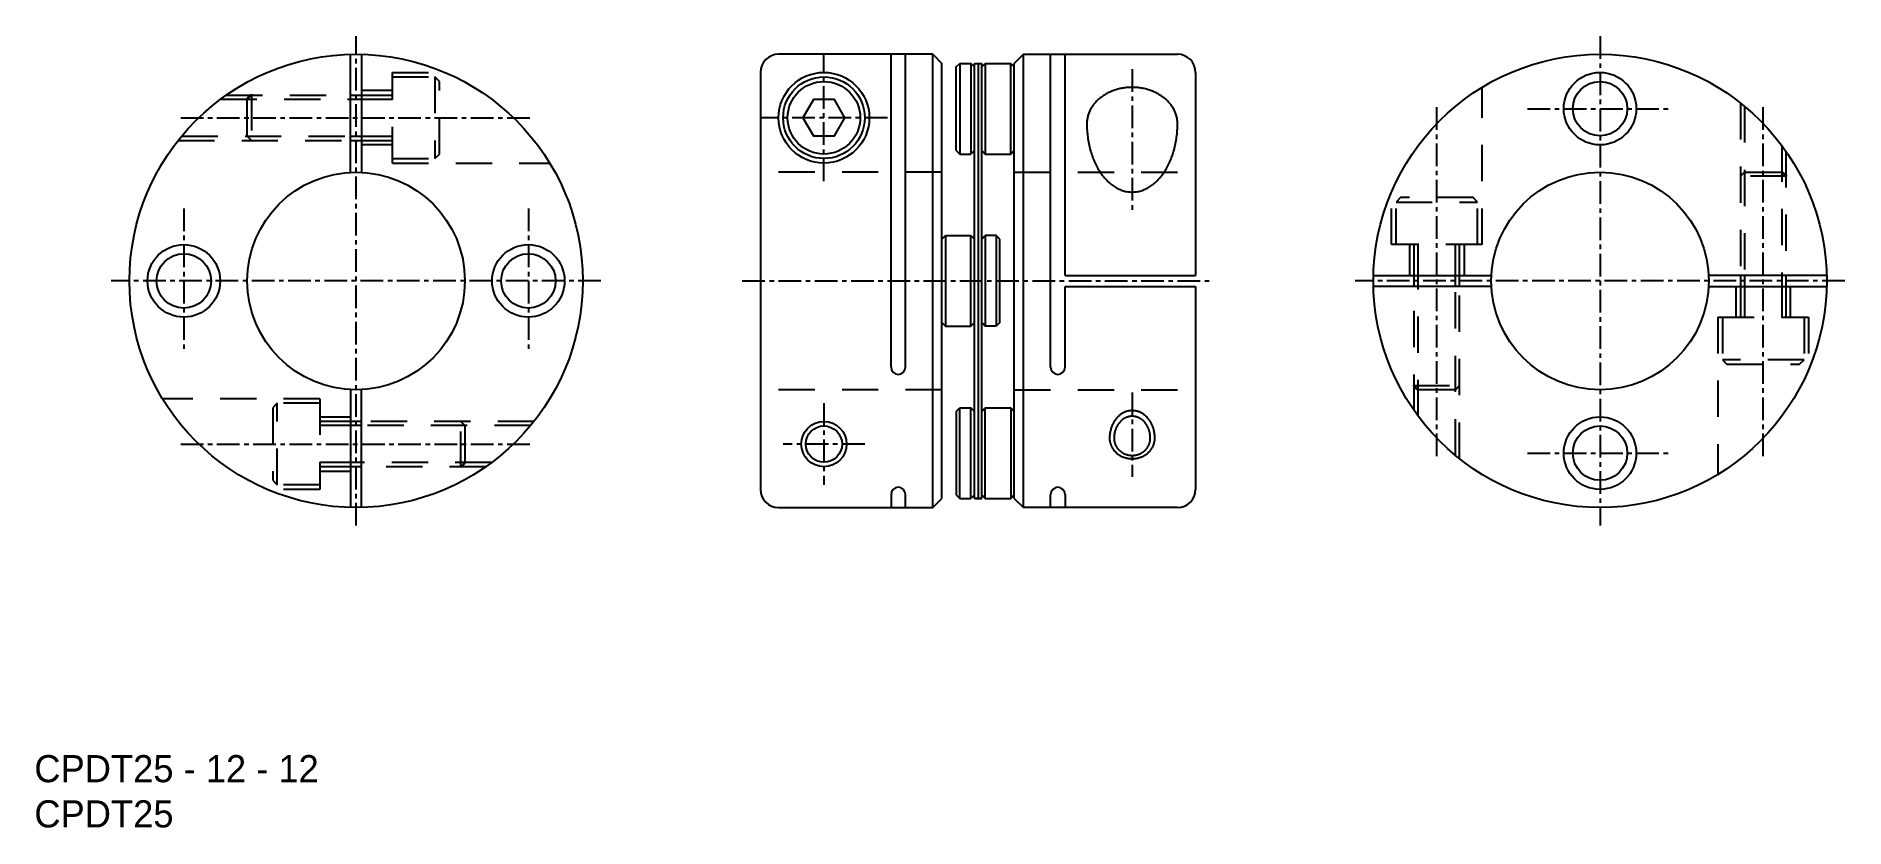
# Model space of a CAD drawing. Extents: x 122.1 to 221.9, y 82.8 to 126.4.
import ezdxf

# ---------------------------------------------------------------- set-up
doc = ezdxf.new("R2010")
doc.units = 0
doc.linetypes.add('CENTER', pattern=[2, 1.25, -0.25, 0.25, -0.25])
doc.linetypes.add('DASHED', pattern=[3.5, 2, -1.5])
doc.layers.get('0').update_dxf_attribs({"linetype": 'CONTINUOUS'})
doc.layers.add('CENTER', color=1, linetype='CENTER')

msp = doc.modelspace()

# ---------------------------------------------------------------- linework, layer by layer
for p, q in [((139.46, 118.926), (139.46, 125.43)), ((140.06, 125.43), (140.06, 118.926)), ((171.56, 125.433), (163.06, 125.433)), ((169.26, 108.177), (169.26, 125.433)), ((170.06, 108.177), (170.06, 125.433)), ((171.56, 100.433), (171.56, 125.433)), ((171.56, 125.433), (172.06, 124.933)), ((172.06, 100.933), (172.06, 124.933)), ((172.86, 124.733), (173.06, 124.933)), ((172.86, 120.133), (172.86, 124.733)), ((173.06, 124.933), (173.06, 119.933)), ((173.06, 124.933), (173.66, 124.933)), ((173.66, 124.933), (173.66, 119.933)), ((173.86, 124.733), (173.66, 124.933)), ((173.86, 100.933), (173.86, 124.933)), ((173.86, 124.933), (174.26, 124.933)), ((174.06, 124.933), (174.06, 100.933)), ((174.26, 100.933), (174.26, 124.933)), ((174.26, 124.733), (174.46, 124.933)), ((174.46, 124.933), (174.46, 119.933)), ((174.46, 124.933), (175.86, 124.933)), ((175.86, 119.933), (175.86, 124.933)), ((175.86, 124.933), (176.06, 124.733)), ((176.56, 125.433), (176.06, 124.933)), ((176.06, 100.933), (176.06, 124.933)), ((176.56, 125.433), (185.06, 125.433)), ((176.56, 100.433), (176.56, 125.433)), ((178.06, 108.177), (178.06, 125.433)), ((178.86, 113.233), (178.86, 125.433)), ((162.06, 124.433), (162.06, 101.433)), ((186.06, 124.433), (186.06, 113.233)), ((139.46, 123.183), (140.06, 123.183)), ((139.46, 120.683), (140.06, 120.683)), ((172.86, 120.133), (173.06, 119.933)), ((173.06, 119.933), (173.66, 119.933)), ((173.86, 120.133), (173.66, 119.933)), ((174.26, 120.133), (174.46, 119.933)), ((174.46, 119.933), (175.86, 119.933)), ((175.86, 119.933), (176.06, 120.133)), ((172.06, 115.233), (172.26, 115.433)), ((172.26, 115.433), (172.26, 110.433)), ((172.26, 115.433), (173.66, 115.433)), ((173.66, 110.433), (173.66, 115.433)), ((173.66, 115.433), (173.86, 115.233)), ((174.26, 115.233), (174.46, 115.433)), ((174.46, 115.433), (174.46, 110.433)), ((175.06, 115.433), (174.46, 115.433)), ((175.06, 115.433), (175.06, 110.433)), ((175.26, 115.233), (175.06, 115.433)), ((175.26, 110.633), (175.26, 115.233)), ((178.86, 113.233), (186.06, 113.233)), ((195.864, 113.233), (202.368, 113.233)), ((198.11, 112.633), (198.11, 113.233)), ((200.61, 112.633), (200.61, 113.233)), ((220.857, 113.233), (214.353, 113.233)), ((216.11, 113.233), (216.11, 112.633)), ((218.61, 113.233), (218.61, 112.633)), ((178.86, 112.633), (186.06, 112.633)), ((178.86, 108.177), (178.86, 112.633)), ((186.06, 112.633), (186.06, 101.433)), ((202.368, 112.633), (195.864, 112.633)), ((214.353, 112.633), (220.857, 112.633)), ((172.06, 110.633), (172.26, 110.433)), ((172.26, 110.433), (173.66, 110.433)), ((173.66, 110.433), (173.86, 110.633)), ((174.26, 110.633), (174.46, 110.433)), ((175.06, 110.433), (174.46, 110.433)), ((175.26, 110.633), (175.06, 110.433)), ((139.46, 106.941), (139.46, 100.437)), ((140.06, 100.437), (140.06, 106.941)), ((172.86, 105.733), (173.06, 105.933)), ((172.86, 105.733), (172.86, 101.133)), ((173.06, 100.933), (173.06, 105.933)), ((173.06, 105.933), (173.66, 105.933)), ((173.66, 100.933), (173.66, 105.933)), ((173.86, 105.733), (173.66, 105.933)), ((174.26, 105.733), (174.46, 105.933)), ((174.46, 100.933), (174.46, 105.933)), ((174.46, 105.933), (175.86, 105.933)), ((175.86, 105.933), (175.86, 100.933)), ((175.86, 105.933), (176.06, 105.733)), ((140.06, 105.183), (139.46, 105.183)), ((140.06, 102.683), (139.46, 102.683)), ((169.26, 101.146), (169.26, 100.433)), ((170.06, 100.433), (170.06, 101.146)), ((171.56, 100.433), (172.06, 100.933)), ((172.86, 101.133), (173.06, 100.933)), ((173.06, 100.933), (173.66, 100.933)), ((173.86, 101.133), (173.66, 100.933)), ((174.26, 100.933), (173.86, 100.933)), ((173.86, 100.933), (174.26, 100.933)), ((174.26, 101.133), (174.46, 100.933)), ((174.46, 100.933), (175.86, 100.933)), ((175.86, 100.933), (176.06, 101.133)), ((176.06, 100.933), (176.56, 100.433)), ((178.06, 100.433), (178.06, 101.146)), ((178.86, 101.146), (178.86, 100.433)), ((163.06, 100.433), (171.56, 100.433)), ((185.06, 100.433), (176.56, 100.433))]:
    msp.add_line(p, q)
at = {"color": 3, "linetype": 'DASHED'}
for p, q in [((141.76, 119.433), (141.76, 124.433)), ((141.76, 124.433), (144.659, 124.433)), ((141.76, 124.183), (144.11, 124.183)), ((144.11, 124.183), (144.11, 119.683)), ((144.36, 123.933), (144.11, 124.183)), ((144.36, 119.933), (144.36, 123.933)), ((132.294, 122.958), (139.46, 122.958)), ((132.606, 123.183), (139.46, 123.183)), ((133.76, 123.008), (133.985, 123.233)), ((133.76, 122.958), (133.985, 123.183)), ((133.76, 120.908), (133.76, 123.008)), ((133.985, 123.233), (133.985, 120.683)), ((141.76, 123.433), (140.06, 123.433)), ((140.06, 123.183), (141.76, 123.183)), ((140.06, 122.958), (141.76, 122.958)), ((201.86, 114.933), (201.86, 123.61)), ((216.11, 122.741), (216.11, 113.233)), ((216.335, 122.559), (216.335, 113.233)), ((130.135, 120.908), (139.46, 120.908)), ((133.76, 120.908), (133.985, 120.683)), ((140.06, 120.908), (141.76, 120.908)), ((129.953, 120.683), (139.46, 120.683)), ((140.06, 120.683), (141.76, 120.683)), ((141.76, 120.433), (140.06, 120.433)), ((144.11, 119.683), (144.36, 119.933)), ((218.385, 120.4), (218.385, 113.233)), ((218.61, 120.088), (218.61, 113.233)), ((141.76, 119.683), (144.11, 119.683)), ((141.76, 119.433), (150.437, 119.433)), ((172.06, 118.933), (162.06, 118.933)), ((176.06, 118.933), (186.06, 118.933)), ((216.335, 118.933), (216.11, 118.708)), ((218.66, 118.708), (216.11, 118.708)), ((216.335, 118.933), (218.435, 118.933)), ((218.385, 118.933), (218.61, 118.708)), ((218.435, 118.933), (218.66, 118.708)), ((196.86, 114.933), (196.86, 117.832)), ((197.36, 117.533), (197.11, 117.283)), ((197.11, 114.933), (197.11, 117.283)), ((197.11, 117.283), (201.61, 117.283)), ((201.36, 117.533), (197.36, 117.533)), ((201.61, 117.283), (201.36, 117.533)), ((201.61, 114.933), (201.61, 117.283)), ((201.86, 114.933), (196.86, 114.933)), ((197.86, 114.933), (197.86, 113.233)), ((198.11, 113.233), (198.11, 114.933)), ((198.335, 113.233), (198.335, 114.933)), ((200.385, 113.233), (200.385, 114.933)), ((200.61, 113.233), (200.61, 114.933)), ((200.86, 114.933), (200.86, 113.233)), ((198.11, 105.779), (198.11, 112.633)), ((198.335, 105.467), (198.335, 112.633)), ((200.385, 103.308), (200.385, 112.633)), ((200.61, 103.126), (200.61, 112.633)), ((215.86, 110.933), (215.86, 112.633)), ((216.11, 112.633), (216.11, 110.933)), ((216.335, 112.633), (216.335, 110.933)), ((218.385, 112.633), (218.385, 110.933)), ((218.61, 112.633), (218.61, 110.933)), ((218.86, 110.933), (218.86, 112.633)), ((214.86, 110.933), (214.86, 102.256)), ((214.86, 110.933), (219.86, 110.933)), ((215.11, 110.933), (215.11, 108.583)), ((219.61, 110.933), (219.61, 108.583)), ((219.86, 110.933), (219.86, 108.034)), ((219.61, 108.583), (215.11, 108.583)), ((215.11, 108.583), (215.36, 108.333)), ((215.36, 108.333), (219.36, 108.333)), ((219.36, 108.333), (219.61, 108.583)), ((172.06, 106.933), (162.06, 106.933)), ((176.06, 106.933), (186.06, 106.933)), ((198.06, 107.158), (200.61, 107.158)), ((198.285, 106.933), (198.06, 107.158)), ((198.335, 106.933), (198.11, 107.158)), ((200.385, 106.933), (198.285, 106.933)), ((200.385, 106.933), (200.61, 107.158)), ((137.76, 106.433), (129.083, 106.433)), ((135.41, 106.183), (135.16, 105.933)), ((135.16, 105.933), (135.16, 101.933)), ((135.41, 101.683), (135.41, 106.183)), ((137.76, 106.183), (135.41, 106.183)), ((137.76, 106.433), (137.76, 101.433)), ((137.76, 105.433), (139.46, 105.433)), ((139.46, 105.183), (137.76, 105.183)), ((139.46, 104.958), (137.76, 104.958)), ((149.568, 105.183), (140.06, 105.183)), ((149.386, 104.958), (140.06, 104.958)), ((145.535, 102.633), (145.535, 105.183)), ((145.76, 104.958), (145.535, 105.183)), ((145.76, 104.958), (145.76, 102.858)), ((139.46, 102.908), (137.76, 102.908)), ((147.227, 102.908), (140.06, 102.908)), ((145.76, 102.908), (145.535, 102.683)), ((145.76, 102.858), (145.535, 102.633)), ((135.16, 101.933), (135.41, 101.683)), ((139.46, 102.683), (137.76, 102.683)), ((137.76, 102.433), (139.46, 102.433)), ((146.915, 102.683), (140.06, 102.683)), ((137.76, 101.433), (134.861, 101.433)), ((137.76, 101.683), (135.41, 101.683))]:
    msp.add_line(p, q, dxfattribs=at)
at = {"color": 3}
for p, q in [((139.46, 122.958), (140.06, 122.958)), ((139.46, 120.908), (140.06, 120.908)), ((198.335, 112.633), (198.335, 113.233)), ((200.385, 112.633), (200.385, 113.233)), ((216.335, 113.233), (216.335, 112.633)), ((218.385, 113.233), (218.385, 112.633)), ((140.06, 104.958), (139.46, 104.958)), ((140.06, 102.908), (139.46, 102.908))]:
    msp.add_line(p, q, dxfattribs=at)
msp.add_lwpolyline([(164.983, 122.933), (164.406, 121.933), (164.983, 120.933), (166.138, 120.933), (166.715, 121.933), (166.138, 122.933)], close=True)
for points in [[(185.06, 121.608, 0), (185.06, 121.657, 0), (185.057, 121.706, 0), (185.054, 121.755, 0), (185.048, 121.804, 0), (185.042, 121.853, 0), (185.033, 121.902, 0), (185.024, 121.95, 0), (185.012, 121.998, 0), (185, 122.047, 0), (184.985, 122.094, 0), (184.97, 122.142, 0), (184.953, 122.189, 0), (184.934, 122.236, 0), (184.914, 122.282, 0), (184.893, 122.328, 0), (184.87, 122.374, 0), (184.846, 122.419, 0), (184.82, 122.464, 0), (184.793, 122.508, 0), (184.765, 122.552, 0), (184.736, 122.595, 0), (184.705, 122.637, 0), (184.673, 122.679, 0), (184.639, 122.72, 0), (184.604, 122.761, 0), (184.568, 122.801, 0), (184.531, 122.84, 0), (184.493, 122.878, 0), (184.453, 122.916, 0), (184.413, 122.953, 0), (184.371, 122.989, 0), (184.328, 123.024, 0), (184.284, 123.058, 0), (184.239, 123.091, 0), (184.193, 123.124, 0), (184.146, 123.156, 0), (184.099, 123.186, 0), (184.05, 123.216, 0), (184, 123.245, 0), (183.949, 123.273, 0), (183.898, 123.3, 0), (183.846, 123.325, 0), (183.793, 123.35, 0), (183.739, 123.374, 0), (183.684, 123.396, 0), (183.629, 123.418, 0), (183.574, 123.438, 0), (183.517, 123.458, 0), (183.46, 123.476, 0), (183.403, 123.493, 0), (183.345, 123.509, 0), (183.286, 123.524, 0), (183.227, 123.538, 0), (183.168, 123.55, 0), (183.108, 123.562, 0), (183.048, 123.572, 0), (182.988, 123.581, 0), (182.927, 123.589, 0), (182.866, 123.595, 0), (182.805, 123.601, 0), (182.744, 123.605, 0), (182.683, 123.608, 0), (182.622, 123.61, 0), (182.56, 123.61, 0), (182.499, 123.61, 0), (182.438, 123.608, 0), (182.377, 123.605, 0), (182.315, 123.601, 0), (182.254, 123.595, 0), (182.194, 123.589, 0), (182.133, 123.581, 0), (182.073, 123.572, 0), (182.013, 123.562, 0), (181.953, 123.55, 0), (181.894, 123.538, 0), (181.835, 123.524, 0), (181.776, 123.509, 0), (181.718, 123.493, 0), (181.661, 123.476, 0), (181.604, 123.458, 0), (181.547, 123.438, 0), (181.492, 123.418, 0), (181.436, 123.396, 0), (181.382, 123.374, 0), (181.328, 123.35, 0), (181.275, 123.325, 0), (181.223, 123.3, 0), (181.171, 123.273, 0), (181.121, 123.245, 0), (181.071, 123.216, 0), (181.022, 123.186, 0), (180.974, 123.156, 0), (180.927, 123.124, 0), (180.882, 123.091, 0), (180.837, 123.058, 0), (180.793, 123.024, 0), (180.75, 122.989, 0), (180.708, 122.953, 0), (180.667, 122.916, 0), (180.628, 122.878, 0), (180.59, 122.84, 0), (180.552, 122.801, 0), (180.516, 122.761, 0), (180.482, 122.72, 0), (180.448, 122.679, 0), (180.416, 122.637, 0), (180.385, 122.595, 0), (180.356, 122.552, 0), (180.327, 122.508, 0), (180.3, 122.464, 0), (180.275, 122.419, 0), (180.251, 122.374, 0), (180.228, 122.328, 0), (180.207, 122.282, 0), (180.187, 122.236, 0), (180.168, 122.189, 0), (180.151, 122.142, 0), (180.135, 122.094, 0), (180.121, 122.047, 0), (180.108, 121.998, 0), (180.097, 121.95, 0), (180.087, 121.902, 0), (180.079, 121.853, 0), (180.072, 121.804, 0), (180.067, 121.755, 0), (180.063, 121.706, 0), (180.061, 121.657, 0), (180.06, 121.608, 0)], [(180.06, 121.608, 0), (180.061, 121.515, 0), (180.063, 121.423, 0), (180.067, 121.33, 0), (180.072, 121.238, 0), (180.079, 121.146, 0), (180.087, 121.054, 0), (180.097, 120.962, 0), (180.108, 120.871, 0), (180.121, 120.781, 0), (180.135, 120.69, 0), (180.151, 120.601, 0), (180.168, 120.512, 0), (180.187, 120.423, 0), (180.207, 120.336, 0), (180.228, 120.249, 0), (180.251, 120.163, 0), (180.275, 120.078, 0), (180.3, 119.993, 0), (180.327, 119.91, 0), (180.356, 119.828, 0), (180.385, 119.747, 0), (180.416, 119.667, 0), (180.448, 119.588, 0), (180.482, 119.51, 0), (180.516, 119.434, 0), (180.552, 119.359, 0), (180.59, 119.285, 0), (180.628, 119.212, 0), (180.667, 119.142, 0), (180.708, 119.072, 0), (180.75, 119.004, 0), (180.793, 118.938, 0), (180.837, 118.873, 0), (180.882, 118.81, 0), (180.927, 118.749, 0), (180.974, 118.689, 0), (181.022, 118.631, 0), (181.071, 118.575, 0), (181.121, 118.521, 0), (181.171, 118.468, 0), (181.223, 118.418, 0), (181.275, 118.369, 0), (181.328, 118.323, 0), (181.382, 118.278, 0), (181.436, 118.235, 0), (181.492, 118.195, 0), (181.547, 118.156, 0), (181.604, 118.119, 0), (181.661, 118.085, 0), (181.718, 118.053, 0), (181.776, 118.023, 0), (181.835, 117.995, 0), (181.894, 117.969, 0), (181.953, 117.945, 0), (182.013, 117.924, 0), (182.073, 117.905, 0), (182.133, 117.888, 0), (182.194, 117.873, 0), (182.254, 117.86, 0), (182.315, 117.85, 0), (182.377, 117.842, 0), (182.438, 117.837, 0), (182.499, 117.833, 0), (182.56, 117.832, 0), (182.622, 117.833, 0), (182.683, 117.837, 0), (182.744, 117.842, 0), (182.805, 117.85, 0), (182.866, 117.86, 0), (182.927, 117.873, 0), (182.988, 117.888, 0), (183.048, 117.905, 0), (183.108, 117.924, 0), (183.168, 117.945, 0), (183.227, 117.969, 0), (183.286, 117.995, 0), (183.345, 118.023, 0), (183.403, 118.053, 0), (183.46, 118.085, 0), (183.517, 118.119, 0), (183.574, 118.156, 0), (183.629, 118.195, 0), (183.684, 118.235, 0), (183.739, 118.278, 0), (183.793, 118.323, 0), (183.846, 118.369, 0), (183.898, 118.418, 0), (183.949, 118.468, 0), (184, 118.521, 0), (184.05, 118.575, 0), (184.099, 118.631, 0), (184.146, 118.689, 0), (184.193, 118.749, 0), (184.239, 118.81, 0), (184.284, 118.873, 0), (184.328, 118.938, 0), (184.371, 119.004, 0), (184.413, 119.072, 0), (184.453, 119.142, 0), (184.493, 119.212, 0), (184.531, 119.285, 0), (184.568, 119.359, 0), (184.604, 119.434, 0), (184.639, 119.51, 0), (184.673, 119.588, 0), (184.705, 119.667, 0), (184.736, 119.747, 0), (184.765, 119.828, 0), (184.793, 119.91, 0), (184.82, 119.993, 0), (184.846, 120.078, 0), (184.87, 120.163, 0), (184.893, 120.249, 0), (184.914, 120.336, 0), (184.934, 120.423, 0), (184.953, 120.512, 0), (184.97, 120.601, 0), (184.985, 120.69, 0), (185, 120.781, 0), (185.012, 120.871, 0), (185.024, 120.962, 0), (185.033, 121.054, 0), (185.042, 121.146, 0), (185.048, 121.238, 0), (185.054, 121.33, 0), (185.057, 121.423, 0), (185.06, 121.515, 0), (185.06, 121.608, 0)], [(183.56, 104.258, 0), (183.56, 104.288, 0), (183.559, 104.318, 0), (183.558, 104.347, 0), (183.556, 104.377, 0), (183.553, 104.406, 0), (183.55, 104.436, 0), (183.546, 104.465, 0), (183.541, 104.494, 0), (183.536, 104.523, 0), (183.53, 104.552, 0), (183.524, 104.581, 0), (183.517, 104.609, 0), (183.51, 104.637, 0), (183.502, 104.665, 0), (183.493, 104.693, 0), (183.484, 104.721, 0), (183.475, 104.748, 0), (183.464, 104.775, 0), (183.454, 104.802, 0), (183.442, 104.828, 0), (183.431, 104.854, 0), (183.418, 104.88, 0), (183.405, 104.905, 0), (183.392, 104.93, 0), (183.378, 104.954, 0), (183.364, 104.978, 0), (183.349, 105.002, 0), (183.333, 105.025, 0), (183.318, 105.048, 0), (183.301, 105.07, 0), (183.285, 105.091, 0), (183.268, 105.113, 0), (183.25, 105.133, 0), (183.232, 105.154, 0), (183.214, 105.173, 0), (183.195, 105.192, 0), (183.176, 105.211, 0), (183.156, 105.229, 0), (183.136, 105.246, 0), (183.116, 105.263, 0), (183.095, 105.279, 0), (183.075, 105.295, 0), (183.053, 105.31, 0), (183.032, 105.324, 0), (183.01, 105.338, 0), (182.988, 105.351, 0), (182.966, 105.363, 0), (182.943, 105.375, 0), (182.92, 105.386, 0), (182.897, 105.396, 0), (182.874, 105.406, 0), (182.851, 105.415, 0), (182.827, 105.423, 0), (182.803, 105.43, 0), (182.78, 105.437, 0), (182.756, 105.443, 0), (182.731, 105.449, 0), (182.707, 105.453, 0), (182.683, 105.457, 0), (182.658, 105.461, 0), (182.634, 105.463, 0), (182.609, 105.465, 0), (182.585, 105.466, 0), (182.56, 105.467, 0), (182.536, 105.466, 0), (182.511, 105.465, 0), (182.487, 105.463, 0), (182.462, 105.461, 0), (182.438, 105.457, 0), (182.414, 105.453, 0), (182.389, 105.449, 0), (182.365, 105.443, 0), (182.341, 105.437, 0), (182.317, 105.43, 0), (182.294, 105.423, 0), (182.27, 105.415, 0), (182.247, 105.406, 0), (182.224, 105.396, 0), (182.201, 105.386, 0), (182.178, 105.375, 0), (182.155, 105.363, 0), (182.133, 105.351, 0), (182.111, 105.338, 0), (182.089, 105.324, 0), (182.068, 105.31, 0), (182.046, 105.295, 0), (182.025, 105.279, 0), (182.005, 105.263, 0), (181.985, 105.246, 0), (181.965, 105.229, 0), (181.945, 105.211, 0), (181.926, 105.192, 0), (181.907, 105.173, 0), (181.889, 105.154, 0), (181.871, 105.133, 0), (181.853, 105.113, 0), (181.836, 105.091, 0), (181.819, 105.07, 0), (181.803, 105.048, 0), (181.787, 105.025, 0), (181.772, 105.002, 0), (181.757, 104.978, 0), (181.743, 104.954, 0), (181.729, 104.93, 0), (181.716, 104.905, 0), (181.703, 104.88, 0), (181.69, 104.854, 0), (181.679, 104.828, 0), (181.667, 104.802, 0), (181.656, 104.775, 0), (181.646, 104.748, 0), (181.637, 104.721, 0), (181.627, 104.693, 0), (181.619, 104.665, 0), (181.611, 104.637, 0), (181.603, 104.609, 0), (181.597, 104.581, 0), (181.59, 104.552, 0), (181.585, 104.523, 0), (181.58, 104.494, 0), (181.575, 104.465, 0), (181.571, 104.436, 0), (181.568, 104.406, 0), (181.565, 104.377, 0), (181.563, 104.347, 0), (181.562, 104.318, 0), (181.561, 104.288, 0), (181.56, 104.258, 0)], [(181.56, 104.258, 0), (181.561, 104.235, 0), (181.562, 104.212, 0), (181.563, 104.188, 0), (181.565, 104.165, 0), (181.568, 104.142, 0), (181.571, 104.119, 0), (181.575, 104.096, 0), (181.58, 104.073, 0), (181.585, 104.05, 0), (181.59, 104.027, 0), (181.597, 104.005, 0), (181.603, 103.982, 0), (181.611, 103.96, 0), (181.619, 103.938, 0), (181.627, 103.916, 0), (181.637, 103.895, 0), (181.646, 103.873, 0), (181.656, 103.852, 0), (181.667, 103.831, 0), (181.679, 103.81, 0), (181.69, 103.79, 0), (181.703, 103.77, 0), (181.716, 103.75, 0), (181.729, 103.73, 0), (181.743, 103.711, 0), (181.757, 103.692, 0), (181.772, 103.673, 0), (181.787, 103.655, 0), (181.803, 103.637, 0), (181.819, 103.62, 0), (181.836, 103.603, 0), (181.853, 103.586, 0), (181.871, 103.57, 0), (181.889, 103.554, 0), (181.907, 103.538, 0), (181.926, 103.523, 0), (181.945, 103.509, 0), (181.965, 103.495, 0), (181.985, 103.481, 0), (182.005, 103.468, 0), (182.025, 103.455, 0), (182.046, 103.443, 0), (182.068, 103.431, 0), (182.089, 103.42, 0), (182.111, 103.409, 0), (182.133, 103.399, 0), (182.155, 103.389, 0), (182.178, 103.38, 0), (182.201, 103.371, 0), (182.224, 103.363, 0), (182.247, 103.356, 0), (182.27, 103.349, 0), (182.294, 103.342, 0), (182.317, 103.336, 0), (182.341, 103.331, 0), (182.365, 103.326, 0), (182.389, 103.322, 0), (182.414, 103.318, 0), (182.438, 103.315, 0), (182.462, 103.312, 0), (182.487, 103.31, 0), (182.511, 103.309, 0), (182.536, 103.308, 0), (182.56, 103.308, 0), (182.585, 103.308, 0), (182.609, 103.309, 0), (182.634, 103.31, 0), (182.658, 103.312, 0), (182.683, 103.315, 0), (182.707, 103.318, 0), (182.731, 103.322, 0), (182.756, 103.326, 0), (182.78, 103.331, 0), (182.803, 103.336, 0), (182.827, 103.342, 0), (182.851, 103.349, 0), (182.874, 103.356, 0), (182.897, 103.363, 0), (182.92, 103.371, 0), (182.943, 103.38, 0), (182.966, 103.389, 0), (182.988, 103.399, 0), (183.01, 103.409, 0), (183.032, 103.42, 0), (183.053, 103.431, 0), (183.075, 103.443, 0), (183.095, 103.455, 0), (183.116, 103.468, 0), (183.136, 103.481, 0), (183.156, 103.495, 0), (183.176, 103.509, 0), (183.195, 103.523, 0), (183.214, 103.538, 0), (183.232, 103.554, 0), (183.25, 103.57, 0), (183.268, 103.586, 0), (183.285, 103.603, 0), (183.301, 103.62, 0), (183.318, 103.637, 0), (183.333, 103.655, 0), (183.349, 103.673, 0), (183.364, 103.692, 0), (183.378, 103.711, 0), (183.392, 103.73, 0), (183.405, 103.75, 0), (183.418, 103.77, 0), (183.431, 103.79, 0), (183.442, 103.81, 0), (183.454, 103.831, 0), (183.464, 103.852, 0), (183.475, 103.873, 0), (183.484, 103.895, 0), (183.493, 103.916, 0), (183.502, 103.938, 0), (183.51, 103.96, 0), (183.517, 103.982, 0), (183.524, 104.005, 0), (183.53, 104.027, 0), (183.536, 104.05, 0), (183.541, 104.073, 0), (183.546, 104.096, 0), (183.55, 104.119, 0), (183.553, 104.142, 0), (183.556, 104.165, 0), (183.558, 104.188, 0), (183.559, 104.212, 0), (183.56, 104.235, 0), (183.56, 104.258, 0)]]:
    msp.add_polyline3d(points)
for points in [[(183.81, 104.258, 0), (183.81, 104.296, 0), (183.809, 104.333, 0), (183.807, 104.37, 0), (183.804, 104.407, 0), (183.801, 104.445, 0), (183.797, 104.481, 0), (183.792, 104.518, 0), (183.786, 104.555, 0), (183.78, 104.591, 0), (183.773, 104.628, 0), (183.765, 104.664, 0), (183.757, 104.7, 0), (183.747, 104.735, 0), (183.737, 104.771, 0), (183.727, 104.806, 0), (183.715, 104.84, 0), (183.703, 104.874, 0), (183.69, 104.908, 0), (183.677, 104.942, 0), (183.663, 104.975, 0), (183.648, 105.008, 0), (183.633, 105.04, 0), (183.616, 105.072, 0), (183.6, 105.103, 0), (183.582, 105.134, 0), (183.564, 105.164, 0), (183.546, 105.194, 0), (183.527, 105.223, 0), (183.507, 105.251, 0), (183.487, 105.279, 0), (183.466, 105.307, 0), (183.444, 105.333, 0), (183.422, 105.359, 0), (183.4, 105.385, 0), (183.377, 105.409, 0), (183.353, 105.434, 0), (183.329, 105.457, 0), (183.305, 105.479, 0), (183.28, 105.501, 0), (183.255, 105.522, 0), (183.229, 105.543, 0), (183.203, 105.562, 0), (183.177, 105.581, 0), (183.15, 105.599, 0), (183.122, 105.616, 0), (183.095, 105.633, 0), (183.067, 105.648, 0), (183.039, 105.663, 0), (183.01, 105.677, 0), (182.982, 105.69, 0), (182.953, 105.702, 0), (182.923, 105.713, 0), (182.894, 105.723, 0), (182.864, 105.733, 0), (182.834, 105.742, 0), (182.804, 105.749, 0), (182.774, 105.756, 0), (182.744, 105.762, 0), (182.713, 105.767, 0), (182.683, 105.771, 0), (182.652, 105.774, 0), (182.622, 105.777, 0), (182.591, 105.778, 0), (182.56, 105.779, 0), (182.53, 105.778, 0), (182.499, 105.777, 0), (182.468, 105.774, 0), (182.438, 105.771, 0), (182.407, 105.767, 0), (182.377, 105.762, 0), (182.347, 105.756, 0), (182.317, 105.749, 0), (182.287, 105.742, 0), (182.257, 105.733, 0), (182.227, 105.723, 0), (182.198, 105.713, 0), (182.168, 105.702, 0), (182.139, 105.69, 0), (182.111, 105.677, 0), (182.082, 105.663, 0), (182.054, 105.648, 0), (182.026, 105.633, 0), (181.998, 105.616, 0), (181.971, 105.599, 0), (181.944, 105.581, 0), (181.918, 105.562, 0), (181.892, 105.543, 0), (181.866, 105.522, 0), (181.841, 105.501, 0), (181.816, 105.479, 0), (181.791, 105.457, 0), (181.767, 105.434, 0), (181.744, 105.409, 0), (181.721, 105.385, 0), (181.698, 105.359, 0), (181.677, 105.333, 0), (181.655, 105.307, 0), (181.634, 105.279, 0), (181.614, 105.251, 0), (181.594, 105.223, 0), (181.575, 105.194, 0), (181.556, 105.164, 0), (181.538, 105.134, 0), (181.521, 105.103, 0), (181.504, 105.072, 0), (181.488, 105.04, 0), (181.473, 105.008, 0), (181.458, 104.975, 0), (181.444, 104.942, 0), (181.43, 104.908, 0), (181.418, 104.874, 0), (181.406, 104.84, 0), (181.394, 104.806, 0), (181.383, 104.771, 0), (181.374, 104.735, 0), (181.364, 104.7, 0), (181.356, 104.664, 0), (181.348, 104.628, 0), (181.341, 104.591, 0), (181.334, 104.555, 0), (181.329, 104.518, 0), (181.324, 104.481, 0), (181.32, 104.445, 0), (181.316, 104.407, 0), (181.314, 104.37, 0), (181.312, 104.333, 0), (181.311, 104.296, 0), (181.31, 104.258, 0)], [(181.31, 104.258, 0), (181.311, 104.231, 0), (181.312, 104.203, 0), (181.314, 104.175, 0), (181.316, 104.147, 0), (181.32, 104.12, 0), (181.324, 104.092, 0), (181.329, 104.065, 0), (181.334, 104.037, 0), (181.341, 104.01, 0), (181.348, 103.983, 0), (181.356, 103.956, 0), (181.364, 103.93, 0), (181.374, 103.903, 0), (181.383, 103.877, 0), (181.394, 103.851, 0), (181.406, 103.825, 0), (181.418, 103.799, 0), (181.43, 103.774, 0), (181.444, 103.749, 0), (181.458, 103.724, 0), (181.473, 103.7, 0), (181.488, 103.676, 0), (181.504, 103.652, 0), (181.521, 103.629, 0), (181.538, 103.606, 0), (181.556, 103.584, 0), (181.575, 103.561, 0), (181.594, 103.54, 0), (181.614, 103.518, 0), (181.634, 103.498, 0), (181.655, 103.477, 0), (181.677, 103.457, 0), (181.698, 103.438, 0), (181.721, 103.419, 0), (181.744, 103.401, 0), (181.767, 103.383, 0), (181.791, 103.365, 0), (181.816, 103.349, 0), (181.841, 103.332, 0), (181.866, 103.316, 0), (181.892, 103.301, 0), (181.918, 103.287, 0), (181.944, 103.273, 0), (181.971, 103.259, 0), (181.998, 103.247, 0), (182.026, 103.234, 0), (182.054, 103.223, 0), (182.082, 103.212, 0), (182.111, 103.201, 0), (182.139, 103.192, 0), (182.168, 103.183, 0), (182.198, 103.174, 0), (182.227, 103.167, 0), (182.257, 103.16, 0), (182.287, 103.153, 0), (182.317, 103.147, 0), (182.347, 103.142, 0), (182.377, 103.138, 0), (182.407, 103.134, 0), (182.438, 103.131, 0), (182.468, 103.129, 0), (182.499, 103.127, 0), (182.53, 103.126, 0), (182.56, 103.126, 0), (182.591, 103.126, 0), (182.622, 103.127, 0), (182.652, 103.129, 0), (182.683, 103.131, 0), (182.713, 103.134, 0), (182.744, 103.138, 0), (182.774, 103.142, 0), (182.804, 103.147, 0), (182.834, 103.153, 0), (182.864, 103.16, 0), (182.894, 103.167, 0), (182.923, 103.174, 0), (182.953, 103.183, 0), (182.982, 103.192, 0), (183.01, 103.201, 0), (183.039, 103.212, 0), (183.067, 103.223, 0), (183.095, 103.234, 0), (183.122, 103.247, 0), (183.15, 103.259, 0), (183.177, 103.273, 0), (183.203, 103.287, 0), (183.229, 103.301, 0), (183.255, 103.316, 0), (183.28, 103.332, 0), (183.305, 103.349, 0), (183.329, 103.365, 0), (183.353, 103.383, 0), (183.377, 103.401, 0), (183.4, 103.419, 0), (183.422, 103.438, 0), (183.444, 103.457, 0), (183.466, 103.477, 0), (183.487, 103.498, 0), (183.507, 103.518, 0), (183.527, 103.54, 0), (183.546, 103.561, 0), (183.564, 103.584, 0), (183.582, 103.606, 0), (183.6, 103.629, 0), (183.616, 103.652, 0), (183.633, 103.676, 0), (183.648, 103.7, 0), (183.663, 103.724, 0), (183.677, 103.749, 0), (183.69, 103.774, 0), (183.703, 103.799, 0), (183.715, 103.825, 0), (183.727, 103.851, 0), (183.737, 103.877, 0), (183.747, 103.903, 0), (183.757, 103.93, 0), (183.765, 103.956, 0), (183.773, 103.983, 0), (183.78, 104.01, 0), (183.786, 104.037, 0), (183.792, 104.065, 0), (183.797, 104.092, 0), (183.801, 104.12, 0), (183.804, 104.147, 0), (183.807, 104.175, 0), (183.809, 104.203, 0), (183.81, 104.231, 0), (183.81, 104.258, 0)]]:
    msp.add_polyline3d(points, dxfattribs=at)
for centre, radius in [((139.76, 112.933), 12.5), ((208.36, 112.933), 12.5), ((165.56, 121.933), 2.5), ((165.56, 121.933), 2.25), ((165.56, 121.933), 2), ((208.36, 122.433), 2), ((208.36, 122.433), 1.5), ((139.76, 112.933), 6), ((208.36, 112.933), 6), ((130.26, 112.933), 2), ((149.26, 112.933), 2), ((130.26, 112.933), 1.5), ((149.26, 112.933), 1.5), ((165.56, 103.933), 1), ((208.36, 103.433), 2), ((208.36, 103.433), 1.5)]:
    msp.add_circle(centre, radius)
msp.add_circle((165.56, 103.933), 1.25, dxfattribs=at)
for centre, radius, start, end in [((163.06, 124.433), 1, 90, 180), ((185.06, 124.433), 1, 0, 90), ((169.66, 108.177), 0.4, 180, 0), ((178.46, 108.177), 0.4, 180, 0), ((163.06, 101.433), 1, 180, 270), ((169.66, 101.146), 0.4, 0, 180), ((178.46, 101.146), 0.4, 0, 180), ((185.06, 101.433), 1, 270, 0)]:
    msp.add_arc(centre, radius, start, end)
at = {"layer": 'CENTER', "linetype": 'CENTER'}
for p, q in [((139.76, 99.433), (139.76, 126.433)), ((208.36, 126.433), (208.36, 99.433)), ((165.56, 118.433), (165.56, 125.433)), ((182.56, 124.61), (182.56, 116.832)), ((130.086, 121.933), (149.435, 121.933)), ((169.06, 121.933), (162.06, 121.933)), ((199.36, 103.258), (199.36, 122.608)), ((217.36, 103.258), (217.36, 122.608)), ((153.26, 112.933), (126.26, 112.933)), ((161.06, 112.933), (187.06, 112.933)), ((221.86, 112.933), (194.86, 112.933)), ((182.56, 106.779), (182.56, 102.126)), ((165.56, 106.183), (165.56, 101.683)), ((130.086, 103.933), (149.435, 103.933)), ((167.81, 103.933), (163.31, 103.933))]:
    msp.add_line(p, q, dxfattribs=at)
at = {"layer": 'CENTER'}
for p, q in [((204.36, 122.433), (212.36, 122.433)), ((130.26, 116.933), (130.26, 108.933)), ((149.26, 116.933), (149.26, 108.933)), ((204.36, 103.433), (212.36, 103.433))]:
    msp.add_line(p, q, dxfattribs=at)

# ---------------------------------------------------------------- texts
at = {"linetype": 'CONTINUOUS'}
for s, height, p in [('CPDT25 - 12 - 12', 1.49691, (122.016, 85.279)), ('CPDT25', 1.4969, (122.016, 82.785))]:
    msp.add_text(s, height=height, dxfattribs=at).set_placement(p)

doc.saveas('drawing.dxf')
